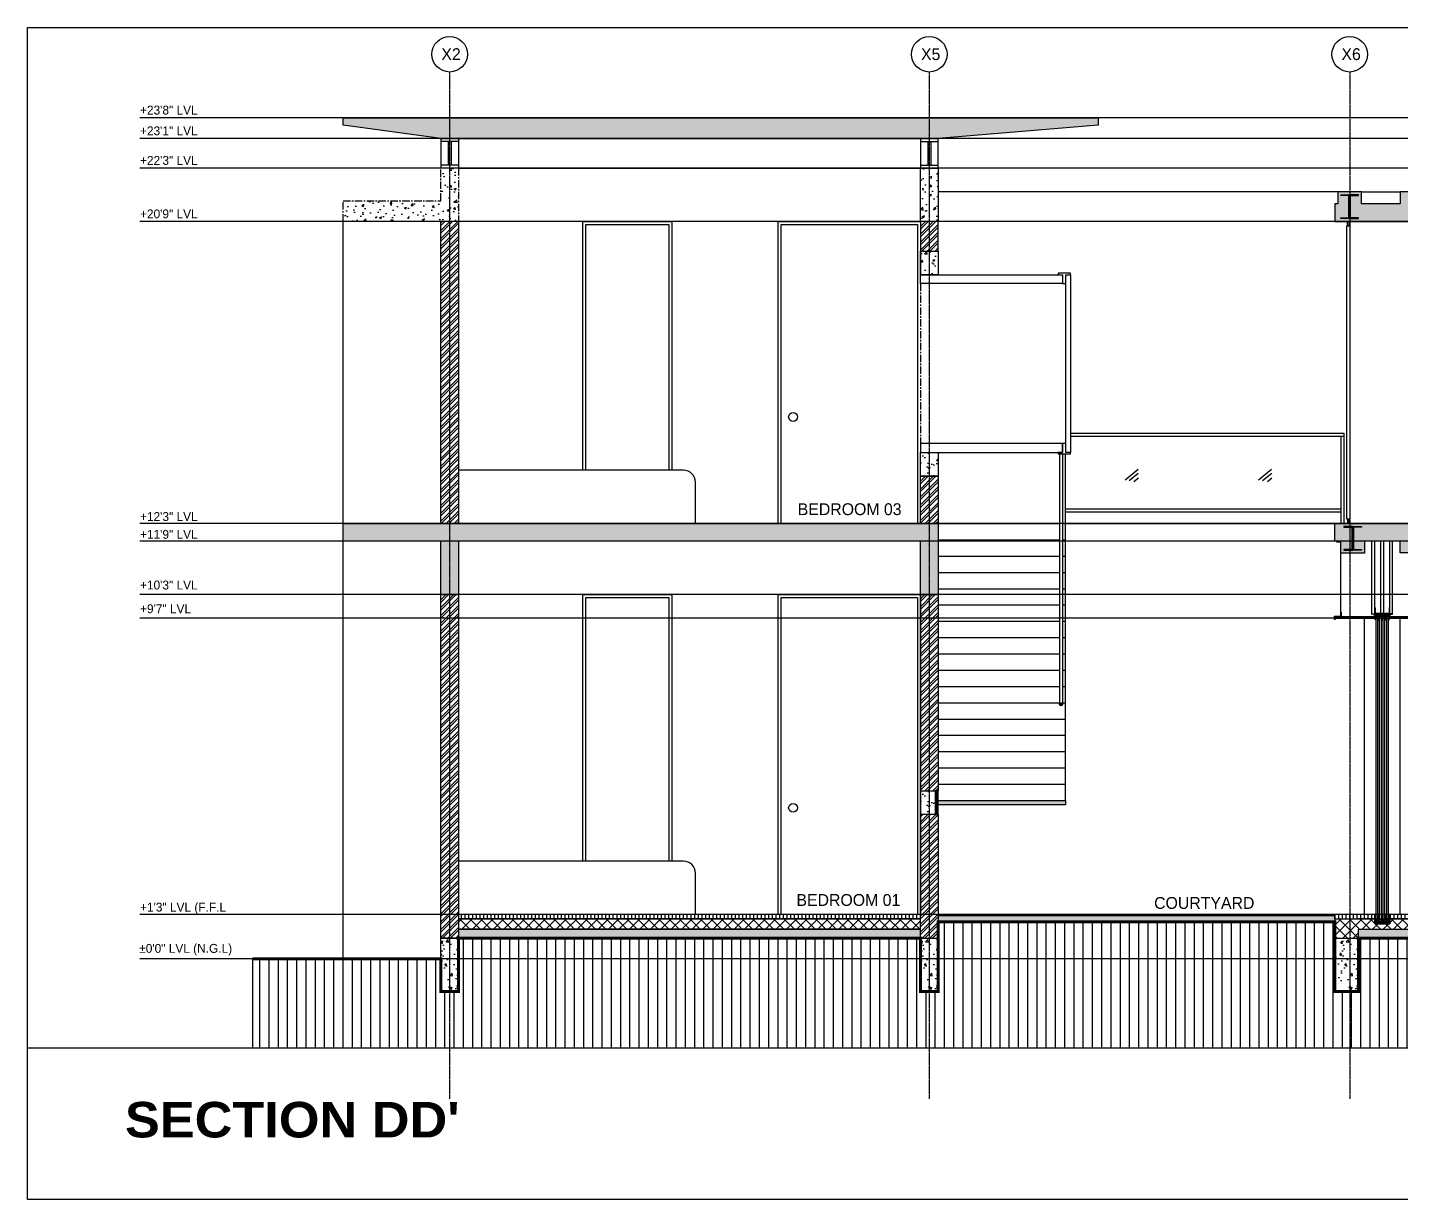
# Model space of a CAD drawing. Header units: inches. Extents: x -8790 to -5834, y -1746 to 1584.
# Drawn here: x -8789.7 to -8325.6, y -1746.2 to -1350.4 of the extents above; entities that cross this region are included whole.
import ezdxf

# ---------------------------------------------------------------- set-up
doc = ezdxf.new("R2010")
doc.units = ezdxf.units.IN
doc.header["$MEASUREMENT"] = 0
doc.linetypes.add('CENTERX2', pattern=[4, 2.5, -0.5, 0.5, -0.5])
doc.linetypes.add('HIDDEN2', pattern=[0.1875, 0.125, -0.0625])
for name, color, linetype in [('A-TXT-MISC', 11, 'Continuous'), ('B-MISC', 9, 'Continuous'), ('P-1001$0$P-SYM-FURN', 33, 'Continuous'), ('P-1001$0$P-TILE-LAYOUT', 23, 'Continuous'), ('P-CLINE', 34, 'CENTERX2'), ('P-CLINE-TXT', 3, 'Continuous'), ('P-DIM-EL-SEC', 35, 'Continuous'), ('P-DOORWIN', 5, 'Continuous'), ('P-HATCH', 251, 'Continuous'), ('P-METAL', 34, 'Continuous'), ('P-MISC', 252, 'Continuous'), ('P-RAILINGE', 14, 'Continuous'), ('P-RCC4-FILL', 251, 'Continuous'), ('P-RCC5-SLAB', 12, 'Continuous'), ('P-SYM-FURN', 33, 'Continuous'), ('P-WALLE-EL2', 3, 'Continuous'), ('P-WALLP-EL1', 142, 'Continuous')]:
    doc.layers.add(name, color=color, linetype=linetype)
doc.layers.add('P-WALLO-EL3', color=7, linetype='Continuous', true_color=0x858585)
doc.styles.get("Standard").update_dxf_attribs({"font": 'GOTHIC.TTF'})
pattern_1 = [(50, (-5876.823, -1162.162), (7.172602, -0.627521), [0.75, -8.25]), (355, (-5876.823, -1162.162), (-1.387513, 7.521921), [0.6, -6.6]), (100.45144, (-5876.225, -1162.2144), (5.785088, 6.8944), [0.637402, -7.011421]), (46.1842, (-5876.823, -1160.162), (10.672413, -1.655193), [1.125, -12.375]), (96.63564, (-5875.934, -1160.3), (9.34662, 9.741186), [0.956103, -10.517138]), (351.18416, (-5876.823, -1160.162), (9.34662, 9.741186), [0.9, -9.9]), (21, (-5875.823, -1160.662), (5.96907, -4.026189), [0.75, -8.25]), (326, (-5875.823, -1160.662), (2.433153, 7.2515), [0.6, -6.6]), (71.45144, (-5875.3256, -1160.9976), (8.402224, 3.225312), [0.637402, -7.011421]), (37.5, (-5876.823, -1162.162), (0.1215986, 3.3289385), [0, -6.52, 0, -6.7, 0, -6.625]), (7.5, (-5876.823, -1162.162), (2.6306954, 3.944117), [0, -3.82, 0, -6.37, 0, -2.525]), (327.5, (-5879.053, -1162.162), (5.3382244, -0.2255487), [0, -2.5, 0, -7.8, 0, -10.35]), (317.5, (-5880.053, -1162.162), (5.831862, 1.00105), [0, -3.25, 0, -5.18, 0, -7.35])]
pattern_2 = [(45, (-5876.823, -1162.1621), (-1.3258252, 1.3258252), []), (45, (-5875.9392, -1162.1621), (-1.3258252, 1.3258252), [])]
pattern_3 = [(45, (-5876.82305, -1162.1621), (-0.0883883476, 0.0883883476), []), (45, (-5876.73466, -1162.1621), (-0.0883883476, 0.0883883476), [0.15625, -0.03125, 0, -0.03125])]
pattern_4 = [(45, (-6038.82305, -1162.1621), (-0.0883883476, 0.0883883476), []), (45, (-6038.73466, -1162.1621), (-0.0883883476, 0.0883883476), [0.15625, -0.03125, 0, -0.03125])]

# ---------------------------------------------------------------- blocks, each defined once
blk = doc.blocks.new('A$C3A263AA9')
at = {"layer": 'P-1001$0$P-TILE-LAYOUT'}
for p, q in [((-8.38, 5.06), (-6.06, 5.06)), ((-8.38, 5.02), (-3.5, 5.02))]:
    blk.add_line(p, q, dxfattribs=at)
at = {"layer": 'P-DOORWIN'}
for p, q in [((-8.12, 6.68), (-8.12, 108.14)), ((-7.53, 6.68), (-7.53, 108.14)), ((-6.91, 6.68), (-6.91, 108.14)), ((-6.31, 6.68), (-6.31, 108.14)), ((-5.69, 6.68), (-5.69, 108.14)), ((-5.09, 6.68), (-5.09, 108.14)), ((-4.47, 6.68), (-4.47, 108.14)), ((-3.88, 6.68), (-3.88, 108.14)), ((-8.25, 6.68), (-7.41, 6.68)), ((-8.25, 6.56), (-7.41, 6.56)), ((-7.03, 6.68), (-6.19, 6.68)), ((-7.03, 6.56), (-6.19, 6.56)), ((-5.81, 6.68), (-4.97, 6.68)), ((-5.81, 6.56), (-4.97, 6.56)), ((-4.59, 6.68), (-3.75, 6.68)), ((-4.59, 6.56), (-3.75, 6.56))]:
    blk.add_line(p, q, dxfattribs=at)
at = {"layer": 'P-METAL'}
for p, q in [((-8.5, 108.02), (-8.5, 109.68)), ((-8.5, 109.68), (-3.5, 109.68)), ((-8.5, 108.02), (-8.38, 108.02)), ((-8.38, 108.43), (-8.38, 109.68)), ((-8.38, 107.68), (-8.38, 109.68)), ((-8.38, 109.64), (-6.06, 109.64)), ((-8.38, 109.31), (-6.06, 109.31)), ((-8.38, 109.27), (-6.06, 109.27)), ((-8.25, 107.68), (-8.38, 107.68)), ((-8.25, 107.68), (-8.25, 109.27)), ((-8.25, 108.14), (-7.41, 108.14)), ((-7.89, 108.85), (-7.89, 109.27)), ((-7.89, 108.85), (-7.77, 108.85)), ((-7.77, 108.85), (-7.77, 109.27)), ((-7.41, 107.68), (-7.41, 109.27)), ((-7.41, 107.68), (-7.28, 107.68)), ((-7.28, 108.43), (-7.28, 109.27)), ((-7.16, 109.27), (-7.28, 109.27)), ((-7.28, 107.68), (-7.28, 109.27)), ((-7.16, 108.43), (-7.28, 108.43)), ((-7.16, 108.43), (-7.16, 109.27)), ((-7.16, 107.68), (-7.16, 109.27)), ((-7.16, 107.68), (-7.03, 107.68)), ((-7.03, 107.68), (-7.03, 109.27)), ((-7.03, 108.14), (-6.19, 108.14)), ((-6.67, 109.14), (-6.91, 109.14)), ((-6.91, 108.27), (-6.91, 109.14)), ((-6.91, 108.27), (-6.31, 108.27)), ((-6.67, 108.85), (-6.67, 109.27)), ((-6.67, 108.85), (-6.55, 108.85)), ((-6.55, 108.85), (-6.55, 109.27)), ((-6.31, 109.14), (-6.55, 109.14)), ((-6.31, 108.27), (-6.31, 109.14)), ((-6.19, 107.68), (-6.19, 109.27)), ((-6.19, 107.68), (-6.06, 107.68)), ((-6.06, 108.43), (-6.06, 109.68)), ((-6.06, 107.68), (-6.06, 109.68)), ((-6.06, 108.43), (-5.94, 108.43)), ((-5.94, 108.43), (-5.94, 109.68)), ((-5.94, 107.68), (-5.94, 109.68)), ((-5.94, 109.64), (-3.62, 109.64)), ((-5.94, 109.31), (-3.62, 109.31)), ((-5.94, 109.27), (-3.62, 109.27)), ((-5.94, 107.68), (-5.81, 107.68)), ((-5.81, 107.68), (-5.81, 109.27)), ((-5.81, 108.14), (-4.97, 108.14)), ((-5.45, 109.14), (-5.69, 109.14)), ((-5.69, 108.27), (-5.69, 109.14)), ((-5.69, 108.27), (-5.09, 108.27)), ((-5.45, 108.85), (-5.45, 109.27)), ((-5.45, 108.85), (-5.33, 108.85)), ((-5.33, 108.85), (-5.33, 109.27)), ((-5.09, 109.14), (-5.33, 109.14)), ((-5.09, 108.27), (-5.09, 109.14)), ((-4.97, 107.68), (-4.97, 109.27)), ((-4.97, 107.68), (-4.84, 107.68)), ((-4.84, 108.43), (-4.84, 109.27)), ((-4.84, 107.68), (-4.84, 109.27)), ((-4.84, 108.43), (-4.72, 108.43)), ((-4.72, 108.43), (-4.72, 109.27)), ((-4.72, 107.68), (-4.72, 109.27)), ((-4.72, 107.68), (-4.59, 107.68)), ((-4.59, 107.68), (-4.59, 109.27)), ((-4.59, 108.14), (-3.75, 108.14)), ((-4.23, 109.14), (-4.47, 109.14)), ((-4.47, 108.27), (-4.47, 109.14)), ((-4.47, 108.27), (-3.88, 108.27)), ((-4.23, 108.85), (-4.23, 109.27)), ((-4.23, 108.85), (-4.11, 108.85)), ((-4.11, 108.85), (-4.11, 109.27)), ((-3.88, 109.14), (-4.11, 109.14)), ((-3.88, 108.27), (-3.88, 109.14)), ((-3.75, 107.68), (-3.75, 109.27)), ((-3.75, 107.68), (-3.62, 107.68)), ((-3.62, 108.43), (-3.62, 109.68)), ((-3.62, 107.68), (-3.62, 109.68)), ((-3.62, 108.02), (-3.5, 108.02)), ((-3.5, 108.02), (-3.5, 109.68)), ((-8.38, 5.43), (-8.38, 8.35)), ((-8.38, 8.35), (-8.25, 8.35)), ((-8.38, 7.02), (-8.38, 5.06)), ((-8.38, 6.27), (-8.38, 5.06)), ((-8.38, 5.43), (-8.38, 6.1)), ((-8.38, 5.43), (-6.06, 5.43)), ((-7.83, 5.43), (-8.38, 5.43)), ((-8.38, 5.39), (-6.06, 5.39)), ((-6.06, 5.06), (-8.38, 5.06)), ((-8.25, 8.35), (-8.25, 5.43)), ((-8.12, 6.43), (-7.53, 6.43)), ((-8.12, 6.43), (-8.12, 5.56)), ((-7.89, 5.56), (-8.12, 5.56)), ((-7.89, 5.85), (-7.89, 5.43)), ((-7.89, 5.85), (-7.77, 5.85)), ((-7.83, 5.43), (-7.83, 6.05)), ((-7.77, 5.85), (-7.77, 5.43)), ((-7.53, 5.56), (-7.77, 5.56)), ((-7.53, 6.43), (-7.53, 5.56)), ((-7.41, 8.35), (-7.28, 8.35)), ((-7.41, 8.35), (-7.41, 5.43)), ((-7.28, 8.35), (-7.28, 5.43)), ((-7.28, 6.27), (-7.28, 5.43)), ((-7.16, 6.27), (-7.28, 6.27)), ((-7.16, 5.43), (-7.28, 5.43)), ((-7.16, 8.35), (-7.16, 5.43)), ((-7.16, 8.35), (-7.03, 8.35)), ((-7.16, 6.27), (-7.16, 5.43)), ((-7.03, 8.35), (-7.03, 5.43)), ((-6.91, 6.43), (-6.31, 6.43)), ((-6.91, 6.43), (-6.91, 5.56)), ((-6.67, 5.56), (-6.91, 5.56)), ((-6.67, 5.85), (-6.67, 5.43)), ((-6.67, 5.85), (-6.55, 5.85)), ((-6.55, 5.85), (-6.55, 5.43)), ((-6.31, 5.56), (-6.55, 5.56)), ((-6.31, 6.43), (-6.31, 5.56)), ((-6.19, 8.35), (-6.06, 8.35)), ((-6.19, 8.35), (-6.19, 5.43)), ((-6.06, 8.35), (-6.06, 5.02)), ((-6.06, 6.27), (-6.06, 5.02)), ((-6.06, 6.27), (-5.94, 6.27)), ((-5.94, 8.35), (-5.94, 5.02)), ((-5.94, 8.35), (-5.81, 8.35)), ((-5.94, 6.27), (-5.94, 5.02)), ((-5.94, 5.43), (-3.62, 5.43)), ((-5.94, 5.39), (-3.62, 5.39)), ((-5.94, 5.06), (-3.62, 5.06)), ((-5.81, 8.35), (-5.81, 5.43)), ((-5.69, 6.43), (-5.69, 5.56)), ((-5.69, 6.43), (-5.09, 6.43)), ((-5.45, 5.56), (-5.69, 5.56)), ((-5.45, 5.85), (-5.45, 5.43)), ((-5.45, 5.85), (-5.33, 5.85)), ((-5.33, 5.85), (-5.33, 5.43)), ((-5.09, 5.56), (-5.33, 5.56)), ((-5.09, 6.43), (-5.09, 5.56)), ((-4.97, 8.35), (-4.84, 8.35)), ((-4.97, 8.35), (-4.97, 5.43)), ((-4.84, 8.35), (-4.84, 5.43)), ((-4.84, 6.27), (-4.84, 5.43)), ((-4.84, 6.27), (-4.72, 6.27)), ((-4.72, 8.35), (-4.72, 5.43)), ((-4.72, 8.35), (-4.59, 8.35)), ((-4.72, 6.27), (-4.72, 5.43)), ((-4.59, 8.35), (-4.59, 5.43)), ((-4.47, 6.43), (-3.88, 6.43)), ((-4.47, 6.43), (-4.47, 5.56)), ((-4.23, 5.56), (-4.47, 5.56)), ((-4.23, 5.85), (-4.23, 5.43)), ((-4.23, 5.85), (-4.11, 5.85)), ((-4.11, 5.85), (-4.11, 5.43)), ((-3.88, 5.56), (-4.11, 5.56)), ((-3.88, 6.43), (-3.88, 5.56)), ((-3.75, 8.35), (-3.75, 5.43)), ((-3.75, 8.35), (-3.62, 8.35)), ((-3.62, 8.35), (-3.62, 5.06))]:
    blk.add_line(p, q, dxfattribs=at)
blk.add_lwpolyline([(-7.89, 109.14), (-8.12, 109.14), (-8.12, 108.27), (-7.53, 108.27), (-7.53, 109.14), (-7.77, 109.14)], dxfattribs=at)
for points in [[(-8.38, 5.02), (-8.5, 5.02), (-8.5, 8.02), (-8.38, 8.02)], [(-3.5, 5.02), (-3.62, 5.02), (-3.62, 8.02), (-3.5, 8.02)]]:
    blk.add_lwpolyline(points, close=True, dxfattribs=at)

msp = doc.modelspace()

# ---------------------------------------------------------------- hatches: boundary and pattern name
at = {"layer": 'B-MISC'}
h = msp.add_hatch(dxfattribs=at)
h.set_pattern_fill('ANSI37', color=256, scale=20)
h.set_pattern_definition([(45, (-5876.823, -1162.162), (-1.767767, 1.767767), []), (135, (-5876.823, -1162.162), (-1.767767, -1.767767), [])])
h.paths.add_polyline_path([(-8644.1, -1651.43), (-8644.1, -1654.93), (-8488.1, -1654.93), (-8488.1, -1651.43)])
h.paths.add_polyline_path([(-8348.1, -1651.43), (-8348.1, -1657.93), (-8340.1, -1657.93), (-8340.1, -1654.93), (-8162.1, -1654.93), (-8162.1, -1657.93), (-8154.1, -1657.93), (-8154.1, -1651.43), (-8167.6, -1651.43), (-8167.6, -1653.05), (-8172.6, -1653.05), (-8172.6, -1651.43), (-8329.6, -1651.43), (-8329.6, -1653.05), (-8334.6, -1653.05), (-8334.6, -1651.43)])
at = {"layer": 'P-HATCH'}
h = msp.add_hatch(dxfattribs=at)
h.set_pattern_fill('AR-CONC', color=256)
h.set_pattern_definition([(50, (-5876.823, -1157.162), (7.172602, -0.627521), [0.75, -8.25]), (355, (-5876.823, -1157.162), (-1.387513, 7.521921), [0.6, -6.6]), (100.45144, (-5876.225, -1157.2144), (5.785088, 6.8944), [0.637402, -7.011421]), (46.1842, (-5876.823, -1155.162), (10.672413, -1.655193), [1.125, -12.375]), (96.63564, (-5875.934, -1155.3), (9.34662, 9.741186), [0.956103, -10.517138]), (351.18416, (-5876.823, -1155.162), (9.34662, 9.741186), [0.9, -9.9]), (21, (-5875.823, -1155.662), (5.96907, -4.026189), [0.75, -8.25]), (326, (-5875.823, -1155.662), (2.433153, 7.2515), [0.6, -6.6]), (71.45144, (-5875.3256, -1155.9976), (8.402224, 3.225312), [0.637402, -7.011421]), (37.5, (-5876.823, -1157.162), (0.1215986, 3.3289385), [0, -6.52, 0, -6.7, 0, -6.625]), (7.5, (-5876.823, -1157.162), (2.6306954, 3.944117), [0, -3.82, 0, -6.37, 0, -2.525]), (327.5, (-5879.053, -1157.162), (5.3382244, -0.2255487), [0, -2.5, 0, -7.8, 0, -10.35]), (317.5, (-5880.053, -1157.162), (5.831862, 1.00105), [0, -3.25, 0, -5.18, 0, -7.35])])
h.paths.add_polyline_path([(-8428.1, -1383.43), (-8482.1, -1387.93), (-8650.1, -1387.93), (-8683.1, -1383.43), (-8683.1, -1380.93), (-8428.1, -1380.93)])
h = msp.add_hatch(dxfattribs=at)
h.set_pattern_fill('AR-CONC', color=256)
h.set_pattern_definition([(50, (-5876.823, -1158.162), (7.172602, -0.627521), [0.75, -8.25]), (355, (-5876.823, -1158.162), (-1.387513, 7.521921), [0.6, -6.6]), (100.45144, (-5876.225, -1158.2144), (5.785088, 6.8944), [0.637402, -7.011421]), (46.1842, (-5876.823, -1156.162), (10.672413, -1.655193), [1.125, -12.375]), (96.63564, (-5875.934, -1156.3), (9.34662, 9.741186), [0.956103, -10.517138]), (351.18416, (-5876.823, -1156.162), (9.34662, 9.741186), [0.9, -9.9]), (21, (-5875.823, -1156.662), (5.96907, -4.026189), [0.75, -8.25]), (326, (-5875.823, -1156.662), (2.433153, 7.2515), [0.6, -6.6]), (71.45144, (-5875.3256, -1156.9976), (8.402224, 3.225312), [0.637402, -7.011421]), (37.5, (-5876.823, -1158.162), (0.1215986, 3.3289385), [0, -6.52, 0, -6.7, 0, -6.625]), (7.5, (-5876.823, -1158.162), (2.6306954, 3.944117), [0, -3.82, 0, -6.37, 0, -2.525]), (327.5, (-5879.053, -1158.162), (5.3382244, -0.2255487), [0, -2.5, 0, -7.8, 0, -10.35]), (317.5, (-5880.053, -1158.162), (5.831862, 1.00105), [0, -3.25, 0, -5.18, 0, -7.35])])
h.paths.add_polyline_path([(-8644.1, -1397.93), (-8650.1, -1397.93), (-8650.1, -1408.93), (-8683.1, -1408.93), (-8683.1, -1415.93), (-8644.1, -1415.93)])
h = msp.add_hatch(dxfattribs=at)
h.set_pattern_fill('AR-CONC', color=256)
h.set_pattern_definition([(50, (-5876.823, -1158.662), (7.172602, -0.627521), [0.75, -8.25]), (355, (-5876.823, -1158.662), (-1.387513, 7.521921), [0.6, -6.6]), (100.45144, (-5876.225, -1158.7144), (5.785088, 6.8944), [0.637402, -7.011421]), (46.1842, (-5876.823, -1156.662), (10.672413, -1.655193), [1.125, -12.375]), (96.63564, (-5875.934, -1156.8), (9.34662, 9.741186), [0.956103, -10.517138]), (351.18416, (-5876.823, -1156.662), (9.34662, 9.741186), [0.9, -9.9]), (21, (-5875.823, -1157.162), (5.96907, -4.026189), [0.75, -8.25]), (326, (-5875.823, -1157.162), (2.433153, 7.2515), [0.6, -6.6]), (71.45144, (-5875.3256, -1157.4976), (8.402224, 3.225312), [0.637402, -7.011421]), (37.5, (-5876.823, -1158.662), (0.1215986, 3.3289385), [0, -6.52, 0, -6.7, 0, -6.625]), (7.5, (-5876.823, -1158.662), (2.6306954, 3.944117), [0, -3.82, 0, -6.37, 0, -2.525]), (327.5, (-5879.053, -1158.662), (5.3382244, -0.2255487), [0, -2.5, 0, -7.8, 0, -10.35]), (317.5, (-5880.053, -1158.662), (5.831862, 1.00105), [0, -3.25, 0, -5.18, 0, -7.35])])
h.paths.add_polyline_path([(-8482.1, -1415.93), (-8488.1, -1415.93), (-8488.1, -1397.93), (-8482.1, -1397.93)])
h = msp.add_hatch(dxfattribs=at)
h.set_pattern_fill('AR-CONC', color=256)
h.set_pattern_definition([(50, (-5876.823, -1172.162), (7.172602, -0.627521), [0.75, -8.25]), (355, (-5876.823, -1172.162), (-1.387513, 7.521921), [0.6, -6.6]), (100.45144, (-5876.225, -1172.2144), (5.785088, 6.8944), [0.637402, -7.011421]), (46.1842, (-5876.823, -1170.162), (10.672413, -1.655193), [1.125, -12.375]), (96.63564, (-5875.934, -1170.3), (9.34662, 9.741186), [0.956103, -10.517138]), (351.18416, (-5876.823, -1170.162), (9.34662, 9.741186), [0.9, -9.9]), (21, (-5875.823, -1170.662), (5.96907, -4.026189), [0.75, -8.25]), (326, (-5875.823, -1170.662), (2.433153, 7.2515), [0.6, -6.6]), (71.45144, (-5875.3256, -1170.9976), (8.402224, 3.225312), [0.637402, -7.011421]), (37.5, (-5876.823, -1172.162), (0.1215986, 3.3289385), [0, -6.52, 0, -6.7, 0, -6.625]), (7.5, (-5876.823, -1172.162), (2.6306954, 3.944117), [0, -3.82, 0, -6.37, 0, -2.525]), (327.5, (-5879.053, -1172.162), (5.3382244, -0.2255487), [0, -2.5, 0, -7.8, 0, -10.35]), (317.5, (-5880.053, -1172.162), (5.831862, 1.00105), [0, -3.25, 0, -5.18, 0, -7.35])])
h.paths.add_polyline_path([(-8176.1, -1409.93), (-8176.1, -1405.93), (-8196.1, -1405.93), (-8196.1, -1409.93), (-8241.1, -1409.93), (-8241.1, -1405.93), (-8261.1, -1405.93), (-8261.1, -1409.93), (-8306.1, -1409.93), (-8306.1, -1405.93), (-8326.1, -1405.93), (-8326.1, -1409.93), (-8339.1, -1409.93), (-8339.1, -1405.93), (-8347.1, -1405.93), (-8347.1, -1409.93), (-8348.1, -1409.93), (-8348.1, -1415.93), (-8130.1, -1415.93), (-8130.1, -1409.93), (-8155.1, -1409.93), (-8155.1, -1405.93), (-8163.1, -1405.93), (-8163.1, -1409.93)])
h = msp.add_hatch(dxfattribs=at)
h.set_pattern_fill('ANSI32', color=256, scale=5, angle=360)
h.set_pattern_definition(pattern_2)
h.paths.add_polyline_path([(-8650.1, -1415.93), (-8644.1, -1415.93), (-8644.1, -1517.93), (-8650.1, -1517.93)])
h = msp.add_hatch(dxfattribs=at)
h.set_pattern_fill('ANSI32', color=256, scale=5, angle=360)
h.set_pattern_definition([(45, (-5876.823, -1163.6621), (-1.3258252, 1.3258252), []), (45, (-5875.9392, -1163.6621), (-1.3258252, 1.3258252), [])])
h.paths.add_polyline_path([(-8488.1, -1425.93), (-8482.1, -1425.93), (-8482.1, -1415.93), (-8488.1, -1415.93)])
h = msp.add_hatch(dxfattribs=at)
h.set_pattern_fill('AR-CONC', color=256)
h.set_pattern_definition(pattern_1)
h.paths.add_polyline_path([(-8488.1, -1425.93), (-8482.1, -1425.93), (-8482.1, -1433.93), (-8488.1, -1433.93)])
h = msp.add_hatch(dxfattribs=at)
h.set_pattern_fill('AR-CONC', color=256)
h.set_pattern_definition(pattern_1)
h.paths.add_polyline_path([(-8488.1, -1493.93), (-8482.1, -1493.93), (-8482.1, -1501.93), (-8488.1, -1501.93)])
h = msp.add_hatch(dxfattribs=at)
h.set_pattern_fill('ANSI32', color=256, scale=5, angle=360)
h.set_pattern_definition(pattern_2)
h.paths.add_polyline_path([(-8488.1, -1501.93), (-8482.1, -1501.93), (-8482.1, -1517.93), (-8488.1, -1517.93)])
h = msp.add_hatch(dxfattribs=at)
h.set_pattern_fill('AR-CONC', color=256)
h.set_pattern_definition(pattern_1)
h.paths.add_polyline_path([(-8488.1, -1541.93), (-8488.1, -1523.93), (-8644.1, -1523.93), (-8644.1, -1541.93), (-8650.1, -1541.93), (-8650.1, -1523.93), (-8683.1, -1523.93), (-8683.1, -1517.93), (-8482.1, -1517.93), (-8482.1, -1541.93)])
h = msp.add_hatch(dxfattribs=at)
h.set_pattern_fill('AR-CONC', color=256)
h.set_pattern_definition([(50, (-5876.823, -1162.162), (7.172602, -0.627521), [0.75, -8.25]), (355, (-5876.823, -1162.162), (-1.387513, 7.521921), [0.6, -6.6]), (100.45144, (-5876.225, -1162.2144), (5.785088, 6.8944), [0.637402, -7.011421]), (46.1842, (-5876.823, -1160.162), (10.672413, -1.655193), [1.125, -12.375]), (96.63564, (-5875.934, -1160.3), (9.34662, 9.741186), [0.956103, -10.517138]), (351.18416, (-5876.823, -1160.162), (9.34662, 9.741186), [0.9, -9.9]), (21, (-5875.823, -1160.662), (5.96907, -4.026189), [0.75, -8.25]), (326, (-5875.823, -1160.662), (2.433153, 7.2515), [0.6, -6.6]), (71.45144, (-5875.3256, -1160.9976), (8.402224, 3.225312), [0.637402, -7.011421]), (37.5, (-5876.823, -1162.162), (0.1215986, 3.3289385), [0, -6.52, 0, -6.7, 0, -6.625]), (7.5, (-5876.823, -1162.162), (2.6306954, 3.944117), [0, -3.82, 0, -6.37, 0, -2.525]), (327.5, (-5879.053, -1162.162), (5.3382244, -0.2255487), [0, -2.5, 0, -7.8, 0, -10.35]), (317.5, (-5880.053, -1162.162), (5.831862, 1.00105), [0, -3.25, 0, -5.18, 0, -7.35])])
h.paths.add_polyline_path([(-8176.1, -1523.93), (-8176.1, -1527.87), (-8196.1, -1527.87), (-8196.1, -1523.93), (-8241.1, -1523.93), (-8241.1, -1527.87), (-8261.1, -1527.87), (-8261.1, -1523.93), (-8306.1, -1523.93), (-8306.1, -1527.87), (-8326.1, -1527.87), (-8326.1, -1523.93), (-8338.1, -1523.93), (-8338.1, -1527.93), (-8346.1, -1527.93), (-8346.1, -1523.93), (-8348.1, -1523.93), (-8348.1, -1517.93), (-8130.1, -1517.93), (-8130.1, -1523.93), (-8155.1, -1523.93), (-8155.1, -1527.87), (-8163.1, -1527.87), (-8163.1, -1523.93)])
h = msp.add_hatch(dxfattribs=at)
h.set_pattern_fill('ANSI32', color=256, scale=5, angle=360)
h.set_pattern_definition(pattern_2)
h.paths.add_polyline_path([(-8650.1, -1541.93), (-8644.1, -1541.93), (-8644.1, -1657.93), (-8650.1, -1657.93)])
h = msp.add_hatch(dxfattribs=at)
h.set_pattern_fill('ANSI32', color=256, scale=5, angle=360)
h.set_pattern_definition(pattern_2)
h.paths.add_polyline_path([(-8488.1, -1608.18), (-8482.1, -1608.18), (-8482.1, -1541.93), (-8488.1, -1541.93)])
h = msp.add_hatch(dxfattribs=at)
h.set_pattern_fill('AR-CONC', color=256)
h.set_pattern_definition([(50, (-5876.823, -1276.412), (7.172602, -0.627521), [0.75, -8.25]), (355, (-5876.823, -1276.412), (-1.387513, 7.521921), [0.6, -6.6]), (100.45144, (-5876.225, -1276.4644), (5.785088, 6.8944), [0.637402, -7.011421]), (46.1842, (-5876.823, -1274.412), (10.672413, -1.655193), [1.125, -12.375]), (96.63564, (-5875.934, -1274.55), (9.34662, 9.741186), [0.956103, -10.517138]), (351.18416, (-5876.823, -1274.412), (9.34662, 9.741186), [0.9, -9.9]), (21, (-5875.823, -1274.912), (5.96907, -4.026189), [0.75, -8.25]), (326, (-5875.823, -1274.912), (2.433153, 7.2515), [0.6, -6.6]), (71.45144, (-5875.3256, -1275.2476), (8.402224, 3.225312), [0.637402, -7.011421]), (37.5, (-5876.823, -1276.412), (0.1215986, 3.3289385), [0, -6.52, 0, -6.7, 0, -6.625]), (7.5, (-5876.823, -1276.412), (2.6306954, 3.944117), [0, -3.82, 0, -6.37, 0, -2.525]), (327.5, (-5879.053, -1276.412), (5.3382244, -0.2255487), [0, -2.5, 0, -7.8, 0, -10.35]), (317.5, (-5880.053, -1276.412), (5.831862, 1.00105), [0, -3.25, 0, -5.18, 0, -7.35])])
h.paths.add_polyline_path([(-8488.1, -1608.18), (-8483.1, -1608.18), (-8483.1, -1616.18), (-8488.1, -1616.18)])
h = msp.add_hatch(dxfattribs=at)
h.set_pattern_fill('ANSI32', color=256, scale=5, angle=360)
h.set_pattern_definition([(45, (-5876.823, -1293.1621), (-1.3258252, 1.3258252), []), (45, (-5875.9392, -1293.1621), (-1.3258252, 1.3258252), [])])
h.paths.add_polyline_path([(-8488.1, -1616.18), (-8482.1, -1616.18), (-8482.1, -1657.93), (-8488.1, -1657.93)])
at = {"layer": 'P-METAL'}
h = msp.add_hatch(dxfattribs=at)
h.set_pattern_fill('ANSI35', color=256, scale=0.5, angle=90)
h.set_pattern_definition([(135, (-8735.46765, 921.57463), (-0.0883883476, -0.0883883476), []), (135, (-8735.46765, 921.66302), (-0.0883883476, -0.0883883476), [0.15625, -0.03125, 0, -0.03125])])
h.paths.add_polyline_path([(-8348.1, -1549.3), (-8348.1, -1550.2), (-8348.2, -1550.2), (-8348.2, -1549.2), (-8346.66, -1549.2), (-8346.66, -1549.3)])
h = msp.add_hatch(dxfattribs=at)
h.set_pattern_fill('ANSI35', color=256, scale=0.5)
h.set_pattern_definition([(45, (-5875.32305, -1162.1621), (-0.0883883476, 0.0883883476), []), (45, (-5875.23466, -1162.1621), (-0.0883883476, 0.0883883476), [0.15625, -0.03125, 0, -0.03125])])
h.paths.add_polyline_path([(-8346, -1549.33), (-8345.1, -1549.33), (-8345.1, -1549.43), (-8346.1, -1549.43), (-8346.1, -1547.89), (-8346, -1547.89)])
h = msp.add_hatch(dxfattribs=at)
h.set_pattern_fill('ANSI35', color=256, scale=0.5)
h.set_pattern_definition(pattern_4)
h.paths.add_polyline_path([(-8335.6, -1548.49), (-8334.7, -1548.49), (-8334.7, -1549.93), (-8334.6, -1549.93), (-8334.6, -1548.39), (-8335.6, -1548.39)])
h = msp.add_hatch(dxfattribs=at)
h.set_pattern_fill('ANSI35', color=256, scale=0.5)
h.set_pattern_definition(pattern_3)
h.paths.add_polyline_path([(-8334.6, -1546.39), (-8334.6, -1548.39), (-8329.6, -1548.39), (-8329.6, -1546.39), (-8329.73, -1546.39), (-8329.73, -1548.26), (-8334.48, -1548.26), (-8334.48, -1546.39)])
h = msp.add_hatch(dxfattribs=at)
h.set_pattern_fill('ANSI35', color=256, scale=0.5)
h.set_pattern_definition(pattern_4)
h.paths.add_polyline_path([(-8328.6, -1548.49), (-8329.5, -1548.49), (-8329.5, -1549.93), (-8329.6, -1549.93), (-8329.6, -1548.39), (-8328.6, -1548.39)])
h = msp.add_hatch(dxfattribs=at)
h.set_pattern_fill('ANSI35', color=256, scale=0.5)
h.set_pattern_definition(pattern_3)
h.paths.add_polyline_path([(-8482.1, -1608.18), (-8483.1, -1608.18), (-8483.1, -1616.18), (-8482.1, -1616.18)])
h = msp.add_hatch(dxfattribs=at)
h.set_pattern_fill('ANSI35', color=256, angle=90)
h.set_pattern_definition([(135, (-5876.82305, -1162.1621), (-0.176776695, -0.176776695), []), (135, (-5876.82305, -1161.98533), (-0.176776695, -0.176776695), [0.3125, -0.0625, 0, -0.0625])])
h.paths.add_polyline_path([(-8482.1, -1611.43), (-8439.1, -1611.43), (-8439.1, -1612.93), (-8482.1, -1612.93)])
at = {"layer": 'P-MISC', "true_color": 0xae722d}
h = msp.add_hatch(dxfattribs=at)
h.set_pattern_fill('AR-SAND', color=35)
h.set_pattern_definition([(37.5, (-5876.823, -1162.1621), (-0.0629934, 1.9268238), [0, -1.52, 0, -1.7, 0, -1.625]), (7.5, (-5876.823, -1162.162), (1.7697767, 2.822146), [0, -0.82, 0, -1.37, 0, -0.525]), (327.5, (-5878.053, -1162.1621), (3.1141419, 0.0056591), [0, -0.5, 0, -1.8, 0, -2.35]), (317.5, (-5878.053, -1162.162), (3.0061266, 0.8776756), [0, -0.25, 0, -1.18, 0, -1.35])])
h.paths.add_polyline_path([(-8348.1, -1650.43), (-8482.1, -1650.43), (-8482.1, -1652.43), (-8348.1, -1652.43)])
at = {"layer": 'P-MISC'}
h = msp.add_hatch(dxfattribs=at)
h.set_pattern_fill('ANSI31', color=256, scale=25, angle=45)
h.set_pattern_definition([(90, (-5876.823, -1162.162), (-3.125, 7e-16), [])])
h.paths.add_polyline_path([(-8044.21, -1694.93), (-8044.21, -1664.93), (-8094.1, -1664.93), (-8094.1, -1687.93), (-8100.1, -1687.93), (-8100.1, -1652.43), (-8154.1, -1652.43), (-8154.1, -1675.93), (-8162.1, -1675.93), (-8162.1, -1657.93), (-8340.1, -1657.93), (-8340.1, -1675.93), (-8348.1, -1675.93), (-8348.1, -1652.43), (-8482.1, -1652.43), (-8482.1, -1675.93), (-8488.1, -1675.93), (-8488.1, -1657.93), (-8644.1, -1657.93), (-8644.1, -1675.93), (-8650.1, -1675.93), (-8650.1, -1664.93), (-8713.66, -1664.93), (-8713.66, -1694.93)])
at = {"layer": 'P-RAILINGE'}
h = msp.add_hatch(dxfattribs=at)
h.set_pattern_fill('ANSI31', color=256)
h.set_pattern_definition([(45, (-5876.82305, -1162.1621), (-0.0883883476, 0.0883883476), [])])
edge = h.paths.add_edge_path()
edge.add_arc((-8440.6, -1578.93), 0.5, 0, 360)
at = {"layer": 'P-RCC4-FILL'}
h = msp.add_hatch(dxfattribs=at)
h.set_pattern_fill('AR-CONC', color=256)
h.set_pattern_definition(pattern_1)
h.paths.add_polyline_path([(-8488.1, -1657.93), (-8488.1, -1654.93), (-8644.1, -1654.93), (-8644.1, -1657.93)])
h.paths.add_polyline_path([(-8340.1, -1654.93), (-8340.1, -1657.93), (-8162.1, -1657.93), (-8162.1, -1654.93)])
h = msp.add_hatch(dxfattribs=at)
h.set_pattern_fill('AR-CONC', color=256)
h.set_pattern_definition(pattern_1)
h.paths.add_polyline_path([(-8650.1, -1657.93), (-8644.1, -1657.93), (-8644.1, -1675.93), (-8650.1, -1675.93)])
h = msp.add_hatch(dxfattribs=at)
h.set_pattern_fill('AR-CONC', color=256)
h.set_pattern_definition([(50, (-5714.823, -1162.162), (7.172602, -0.627521), [0.75, -8.25]), (355, (-5714.823, -1162.162), (-1.387513, 7.521921), [0.6, -6.6]), (100.45144, (-5714.225, -1162.2144), (5.785088, 6.8944), [0.637402, -7.011421]), (46.1842, (-5714.823, -1160.162), (10.672413, -1.655193), [1.125, -12.375]), (96.63564, (-5713.934, -1160.3), (9.34662, 9.741186), [0.956103, -10.517138]), (351.18416, (-5714.823, -1160.162), (9.34662, 9.741186), [0.9, -9.9]), (21, (-5713.823, -1160.662), (5.96907, -4.026189), [0.75, -8.25]), (326, (-5713.823, -1160.662), (2.433153, 7.2515), [0.6, -6.6]), (71.45144, (-5713.3256, -1160.9976), (8.402224, 3.225312), [0.637402, -7.011421]), (37.5, (-5714.823, -1162.162), (0.1215986, 3.3289385), [0, -6.52, 0, -6.7, 0, -6.625]), (7.5, (-5714.823, -1162.162), (2.6306954, 3.944117), [0, -3.82, 0, -6.37, 0, -2.525]), (327.5, (-5717.053, -1162.162), (5.3382244, -0.2255487), [0, -2.5, 0, -7.8, 0, -10.35]), (317.5, (-5718.053, -1162.162), (5.831862, 1.00105), [0, -3.25, 0, -5.18, 0, -7.35])])
h.paths.add_polyline_path([(-8488.1, -1657.93), (-8482.1, -1657.93), (-8482.1, -1675.93), (-8488.1, -1675.93)])
h = msp.add_hatch(dxfattribs=at)
h.set_pattern_fill('AR-CONC', color=256)
h.set_pattern_definition([(50, (-5572.823, -1162.162), (7.172602, -0.627521), [0.75, -8.25]), (355, (-5572.823, -1162.162), (-1.387513, 7.521921), [0.6, -6.6]), (100.45144, (-5572.225, -1162.2144), (5.785088, 6.8944), [0.637402, -7.011421]), (46.1842, (-5572.823, -1160.162), (10.672413, -1.655193), [1.125, -12.375]), (96.63564, (-5571.934, -1160.3), (9.34662, 9.741186), [0.956103, -10.517138]), (351.18416, (-5572.823, -1160.162), (9.34662, 9.741186), [0.9, -9.9]), (21, (-5571.823, -1160.662), (5.96907, -4.026189), [0.75, -8.25]), (326, (-5571.823, -1160.662), (2.433153, 7.2515), [0.6, -6.6]), (71.45144, (-5571.3256, -1160.9976), (8.402224, 3.225312), [0.637402, -7.011421]), (37.5, (-5572.823, -1162.162), (0.1215986, 3.3289385), [0, -6.52, 0, -6.7, 0, -6.625]), (7.5, (-5572.823, -1162.162), (2.6306954, 3.944117), [0, -3.82, 0, -6.37, 0, -2.525]), (327.5, (-5575.053, -1162.162), (5.3382244, -0.2255487), [0, -2.5, 0, -7.8, 0, -10.35]), (317.5, (-5576.053, -1162.162), (5.831862, 1.00105), [0, -3.25, 0, -5.18, 0, -7.35])])
h.paths.add_polyline_path([(-8348.1, -1657.93), (-8340.1, -1657.93), (-8340.1, -1675.93), (-8348.1, -1675.93)])
at = {"layer": 'P-RCC5-SLAB'}
h = msp.add_hatch(dxfattribs=at)
h.set_pattern_fill('ANSI31', scale=10, angle=45)
h.set_pattern_definition([(90, (-5876.823, -1162.1621), (-1.25, 2e-16), [])])
h.paths.add_polyline_path([(-8172.6, -1651.43), (-8172.6, -1649.93), (-8329.6, -1649.93), (-8329.6, -1651.43)])
h.paths.add_polyline_path([(-8154.1, -1651.43), (-8154.1, -1649.93), (-8167.6, -1649.93), (-8167.6, -1651.43)])
h.paths.add_polyline_path([(-8644.1, -1649.93), (-8644.1, -1651.43), (-8488.1, -1651.43), (-8488.1, -1649.93)])
h.paths.add_polyline_path([(-8348.1, -1649.93), (-8348.1, -1651.43), (-8334.6, -1651.43), (-8334.6, -1649.93)])

# ---------------------------------------------------------------- linework, layer by layer
at = {"layer": 'A-TXT-MISC'}
msp.add_lwpolyline([(-8789.69, -1350.43), (-7997.55, -1350.43), (-7997.55, -1746.18), (-8789.69, -1746.18)], close=True, dxfattribs=at)
at = {"layer": 'P-1001$0$P-SYM-FURN'}
msp.add_line((-8334.7, -1549.93), (-8334.7, -1549.43), dxfattribs=at)
msp.add_lwpolyline([(-8334.7, -1549.43), (-8348.1, -1549.43), (-8348.1, -1549.93), (-8334.7, -1549.93)], dxfattribs=at)
msp.add_lwpolyline([(-8172.7, -1549.43), (-8329.5, -1549.43), (-8329.5, -1549.93), (-8172.7, -1549.93)], close=True, dxfattribs=at)
at = {"layer": 'P-CLINE', "ltscale": 0.1}
for p, q in [((-8647.1, -1365.47), (-8647.1, -1712.17)), ((-8485.1, -1365.47), (-8485.1, -1712.17)), ((-8343.1, -1365.47), (-8343.1, -1712.17))]:
    msp.add_line(p, q, dxfattribs=at)
at = {"layer": 'P-CLINE-TXT'}
for centre in [(-8647.1, -1359.47), (-8485.1, -1359.47), (-8343.1, -1359.47)]:
    msp.add_circle(centre, 6, dxfattribs=at)
at = {"layer": 'P-DOORWIN'}
for p, q in [((-8650.1, -1387.93), (-8644.1, -1387.93)), ((-8650.1, -1387.93), (-8650.1, -1397.93)), ((-8644.1, -1388.93), (-8650.1, -1388.93)), ((-8647.6, -1388.93), (-8647.6, -1396.93)), ((-8646.6, -1388.93), (-8646.6, -1396.93)), ((-8644.1, -1387.93), (-8644.1, -1397.93)), ((-8482.1, -1387.93), (-8488.1, -1387.93)), ((-8488.1, -1387.93), (-8488.1, -1397.93)), ((-8488.1, -1388.93), (-8482.1, -1388.93)), ((-8485.6, -1388.93), (-8485.6, -1396.93)), ((-8484.6, -1388.93), (-8484.6, -1396.93)), ((-8482.1, -1397.93), (-8482.1, -1387.93)), ((-8644.1, -1396.93), (-8650.1, -1396.93)), ((-8644.1, -1397.93), (-8650.1, -1397.93)), ((-8488.1, -1396.93), (-8482.1, -1396.93)), ((-8488.1, -1397.93), (-8482.1, -1397.93)), ((-8343.85, -1516.44), (-8343.35, -1516.44)), ((-8343.85, -1516.44), (-8343.85, -1517.93)), ((-8343.35, -1516.44), (-8343.35, -1517.93))]:
    msp.add_line(p, q, dxfattribs=at)
for points in [[(-8602.1, -1499.93), (-8602.1, -1415.93), (-8572.1, -1415.93), (-8572.1, -1499.93)], [(-8601.1, -1499.93), (-8601.1, -1416.93), (-8573.1, -1416.93), (-8573.1, -1499.93)], [(-8602.1, -1631.93), (-8602.1, -1541.93), (-8572.1, -1541.93), (-8572.1, -1631.93)], [(-8601.1, -1631.93), (-8601.1, -1542.93), (-8573.1, -1542.93), (-8573.1, -1631.93)]]:
    msp.add_lwpolyline(points, dxfattribs=at)
for points in [[(-8344.1, -1417.41), (-8343.1, -1417.41), (-8343.1, -1516.44), (-8344.1, -1516.44)], [(-8343.85, -1415.93), (-8343.35, -1415.93), (-8343.35, -1417.41), (-8343.85, -1417.41)], [(-8438.93, -1433.93), (-8437.43, -1433.93), (-8437.43, -1493.93), (-8438.93, -1493.93)]]:
    msp.add_lwpolyline(points, close=True, dxfattribs=at)
at = {"layer": 'P-METAL'}
for p, q in [((-8440.09, -1493.93), (-8441.59, -1493.93)), ((-8438.93, -1493.93), (-8438.93, -1492.43))]:
    msp.add_line(p, q, dxfattribs=at)
for points in [[(-8346.1, -1406.93), (-8343.1, -1406.93), (-8343.1, -1414.93), (-8346.1, -1414.93), (-8346.1, -1414.68), (-8343.35, -1414.68), (-8343.35, -1407.18), (-8346.1, -1407.18)], [(-8340.1, -1406.93), (-8343.1, -1406.93), (-8343.1, -1414.93), (-8340.1, -1414.93), (-8340.1, -1414.68), (-8342.85, -1414.68), (-8342.85, -1407.18), (-8340.1, -1407.18)], [(-8488.1, -1433.93), (-8440.09, -1433.93), (-8440.09, -1436.93), (-8488.1, -1436.93)], [(-8438.93, -1433.93), (-8437.43, -1433.93), (-8437.43, -1433.43), (-8441.59, -1433.43), (-8441.59, -1433.93), (-8440.09, -1433.93), (-8440.09, -1436.93), (-8438.93, -1436.93)], [(-8440.09, -1490.93), (-8488.1, -1490.93), (-8488.1, -1493.93), (-8440.09, -1493.93)], [(-8345.1, -1526.93), (-8342.1, -1526.93), (-8342.1, -1518.93), (-8345.1, -1518.93), (-8345.1, -1519.18), (-8342.35, -1519.18), (-8342.35, -1526.68), (-8345.1, -1526.68)], [(-8339.1, -1526.93), (-8342.1, -1526.93), (-8342.1, -1518.93), (-8339.1, -1518.93), (-8339.1, -1519.18), (-8341.85, -1519.18), (-8341.85, -1526.68), (-8339.1, -1526.68)], [(-8347.6, -1549.43), (-8346.1, -1549.43), (-8346.1, -1523.93), (-8347.6, -1523.93), (-8347.6, -1524.05), (-8346.23, -1524.05), (-8346.23, -1549.3), (-8347.6, -1549.3)], [(-8334.6, -1546.39), (-8334.6, -1548.39), (-8329.6, -1548.39), (-8329.6, -1548.39), (-8329.6, -1546.39), (-8329.73, -1546.39), (-8329.73, -1548.26), (-8334.48, -1548.26), (-8334.48, -1546.39)], [(-8482.1, -1608.18), (-8483.1, -1608.18), (-8483.1, -1616.18), (-8482.1, -1616.18)], [(-8482.1, -1611.43), (-8439.1, -1611.43), (-8439.1, -1612.93), (-8482.1, -1612.93)]]:
    msp.add_lwpolyline(points, close=True, dxfattribs=at)
for points in [[(-8441.59, -1493.93), (-8441.59, -1494.43), (-8437.43, -1494.43), (-8437.43, -1493.93), (-8438.93, -1493.93), (-8438.93, -1490.93), (-8440.09, -1490.93), (-8440.09, -1493.93)], [(-8348.1, -1549.3), (-8348.1, -1550.2), (-8348.2, -1550.2), (-8348.2, -1549.2), (-8346.66, -1549.2), (-8346.66, -1549.3), (-8348.1, -1549.3)], [(-8346, -1549.33), (-8345.1, -1549.33), (-8345.1, -1549.43), (-8346.1, -1549.43), (-8346.1, -1547.89), (-8346, -1547.89), (-8346, -1549.33)], [(-8334.7, -1548.49), (-8335.6, -1548.49), (-8335.6, -1548.39), (-8334.6, -1548.39), (-8334.6, -1549.93), (-8334.7, -1549.93), (-8334.7, -1548.49)], [(-8329.5, -1548.49), (-8328.6, -1548.49), (-8328.6, -1548.39), (-8329.6, -1548.39), (-8329.6, -1549.93), (-8329.5, -1549.93), (-8329.5, -1548.49)]]:
    msp.add_lwpolyline(points, dxfattribs=at)
at = {"layer": 'P-MISC', "linetype": 'HIDDEN2'}
for p, q in [((-8057.74, -1380.93), (-8751.74, -1380.93)), ((-8057.74, -1387.93), (-8751.74, -1387.93)), ((-8057.74, -1397.93), (-8751.74, -1397.93)), ((-8057.74, -1415.93), (-8751.74, -1415.93)), ((-8057.74, -1517.93), (-8751.74, -1517.93)), ((-8057.74, -1523.93), (-8751.74, -1523.93)), ((-8057.74, -1541.93), (-8751.74, -1541.93)), ((-8057.74, -1549.93), (-8751.74, -1549.93)), ((-8057.74, -1649.93), (-8751.74, -1649.93)), ((-8057.74, -1664.93), (-8751.74, -1664.93))]:
    msp.add_line(p, q, dxfattribs=at)
at = {"layer": 'P-MISC', "color": 35, "true_color": 0xae722d}
for p, q in [((-8348.1, -1650.43), (-8482.1, -1650.43)), ((-8348.1, -1652.43), (-8482.1, -1652.43))]:
    msp.add_line(p, q, dxfattribs=at)
at = {"layer": 'P-MISC'}
for p, q in [((-8713.66, -1664.93), (-8713.66, -1694.93)), ((-8789.69, -1694.93), (-7997.55, -1694.93))]:
    msp.add_line(p, q, dxfattribs=at)
at = {"layer": 'P-MISC', "color": 84, "true_color": 0x269900, "const_width": 1}
msp.add_lwpolyline([(-8713.66, -1664.93), (-8650.1, -1664.93), (-8650.1, -1675.93), (-8644.1, -1675.93), (-8644.1, -1657.93), (-8488.1, -1657.93), (-8488.1, -1675.93), (-8482.1, -1675.93), (-8482.1, -1652.43), (-8348.1, -1652.43), (-8348.1, -1675.93), (-8340.1, -1675.93), (-8340.1, -1657.93), (-8162.1, -1657.93), (-8162.1, -1675.93), (-8154.1, -1675.93), (-8154.1, -1652.43), (-8100.1, -1652.43), (-8100.1, -1687.93), (-8094.1, -1687.93), (-8094.1, -1664.93), (-8044.21, -1664.93)], dxfattribs=at)
at = {"layer": 'P-RAILINGE'}
for p, q in [((-8441.1, -1494.43), (-8441.1, -1578.93)), ((-8440.1, -1494.43), (-8440.1, -1578.93))]:
    msp.add_line(p, q, dxfattribs=at)
msp.add_circle((-8440.6, -1578.93), 0.5, dxfattribs=at)
at = {"layer": 'P-RCC5-SLAB'}
for p, q in [((-8644.1, -1397.93), (-8650.1, -1397.93)), ((-8343.1, -1415.93), (-8344.1, -1415.93)), ((-8342.1, -1517.93), (-8343.1, -1517.93))]:
    msp.add_line(p, q, dxfattribs=at)
for points in [[(-8428.1, -1383.43), (-8482.1, -1387.93), (-8650.1, -1387.93), (-8683.1, -1383.43), (-8683.1, -1380.93), (-8428.1, -1380.93)], [(-8482.1, -1415.93), (-8488.1, -1415.93), (-8488.1, -1397.93), (-8482.1, -1397.93)], [(-8176.1, -1409.93), (-8176.1, -1405.93), (-8196.1, -1405.93), (-8196.1, -1409.93), (-8241.1, -1409.93), (-8241.1, -1405.93), (-8261.1, -1405.93), (-8261.1, -1409.93), (-8306.1, -1409.93), (-8306.1, -1405.93), (-8326.1, -1405.93), (-8326.1, -1409.93), (-8339.1, -1409.93), (-8339.1, -1405.93), (-8347.1, -1405.93), (-8347.1, -1409.93), (-8348.1, -1409.93), (-8348.1, -1415.93), (-8130.1, -1415.93), (-8130.1, -1409.93), (-8155.1, -1409.93), (-8155.1, -1405.93), (-8163.1, -1405.93), (-8163.1, -1409.93)], [(-8488.1, -1425.93), (-8482.1, -1425.93), (-8482.1, -1433.93), (-8488.1, -1433.93)], [(-8488.1, -1493.93), (-8482.1, -1493.93), (-8482.1, -1501.93), (-8488.1, -1501.93)], [(-8488.1, -1541.93), (-8488.1, -1523.93), (-8644.1, -1523.93), (-8644.1, -1541.93), (-8650.1, -1541.93), (-8650.1, -1523.93), (-8683.1, -1523.93), (-8683.1, -1517.93), (-8482.1, -1517.93), (-8482.1, -1541.93)], [(-8176.1, -1523.93), (-8176.1, -1527.87), (-8196.1, -1527.87), (-8196.1, -1523.93), (-8241.1, -1523.93), (-8241.1, -1527.87), (-8261.1, -1527.87), (-8261.1, -1523.93), (-8306.1, -1523.93), (-8306.1, -1527.87), (-8326.1, -1527.87), (-8326.1, -1523.93), (-8338.1, -1523.93), (-8338.1, -1527.93), (-8346.1, -1527.93), (-8346.1, -1523.93), (-8348.1, -1523.93), (-8348.1, -1517.93), (-8130.1, -1517.93), (-8130.1, -1523.93), (-8155.1, -1523.93), (-8155.1, -1527.87), (-8163.1, -1527.87), (-8163.1, -1523.93)], [(-8488.1, -1608.18), (-8483.1, -1608.18), (-8483.1, -1616.18), (-8488.1, -1616.18)], [(-8340.1, -1654.93), (-8162.1, -1654.93), (-8162.1, -1657.93), (-8340.1, -1657.93)], [(-8650.1, -1657.93), (-8644.1, -1657.93), (-8644.1, -1675.93), (-8650.1, -1675.93)], [(-8488.1, -1657.93), (-8482.1, -1657.93), (-8482.1, -1675.93), (-8488.1, -1675.93)], [(-8348.1, -1657.93), (-8340.1, -1657.93), (-8340.1, -1675.93), (-8348.1, -1675.93)]]:
    msp.add_lwpolyline(points, close=True, dxfattribs=at)
at = {"layer": 'P-RCC5-SLAB', "linetype": 'CENTERX2'}
msp.add_lwpolyline([(-8644.1, -1397.93), (-8644.1, -1415.93), (-8650.1, -1415.93), (-8683.1, -1415.93), (-8683.1, -1408.93), (-8650.1, -1408.93), (-8650.1, -1397.93)], dxfattribs=at)
at = {"layer": 'P-RCC5-SLAB'}
msp.add_lwpolyline([(-8488.1, -1654.93), (-8644.1, -1654.93), (-8644.1, -1657.93), (-8488.1, -1657.93)], dxfattribs=at)
at = {"layer": 'P-SYM-FURN'}
for points in [[(-8564.1, -1517.93), (-8564.1, -1503.93, 0.414214), (-8568.1, -1499.93), (-8644.1, -1499.93)], [(-8564.1, -1649.93), (-8564.1, -1635.93, 0.414214), (-8568.1, -1631.93), (-8644.1, -1631.93)]]:
    msp.add_lwpolyline(points, format="xyb", dxfattribs=at)
at = {"layer": 'P-WALLE-EL2'}
for p, q in [((-8650.1, -1387.93), (-8482.1, -1387.93)), ((-8644.1, -1397.93), (-8488.1, -1397.93)), ((-8339.1, -1405.93), (-8326.1, -1405.93)), ((-8326.1, -1415.93), (-8342.1, -1415.93)), ((-8332.6, -1548.26), (-8332.6, -1523.93)), ((-8331.6, -1548.26), (-8331.6, -1523.93)), ((-8439.1, -1611.43), (-8439.1, -1578.43)), ((-8482.1, -1583.93), (-8439.1, -1583.93)), ((-8482.1, -1589.43), (-8439.1, -1589.43)), ((-8482.1, -1594.93), (-8439.1, -1594.93)), ((-8482.1, -1600.43), (-8439.1, -1600.43)), ((-8482.1, -1605.93), (-8439.1, -1605.93)), ((-8482.1, -1611.43), (-8440.1, -1611.43))]:
    msp.add_line(p, q, dxfattribs=at)
at = {"layer": 'P-WALLE-EL2', "linetype": 'CENTERX2'}
msp.add_line((-8488.1, -1436.93), (-8488.1, -1490.93), dxfattribs=at)
at = {"layer": 'P-WALLO-EL3'}
for p, q in [((-8482.1, -1395.93), (-8482.1, -1387.93)), ((-8100.1, -1397.93), (-8482.1, -1397.93)), ((-8347.1, -1405.93), (-8482.1, -1405.93)), ((-8683.1, -1664.93), (-8683.1, -1415.93)), ((-8348.1, -1415.93), (-8482.1, -1415.93)), ((-8437.43, -1487.43), (-8345.1, -1487.43)), ((-8437.43, -1488.43), (-8345.1, -1488.43)), ((-8346.1, -1488.43), (-8346.1, -1517.93)), ((-8345.1, -1487.43), (-8345.1, -1517.93)), ((-8439.1, -1578.43), (-8439.1, -1494.43)), ((-8414.57, -1499.65), (-8418.97, -1503.27)), ((-8414.52, -1501), (-8417.61, -1503.54)), ((-8414.48, -1502.58), (-8416.01, -1503.87)), ((-8369.49, -1499.65), (-8373.89, -1503.27)), ((-8369.43, -1501), (-8372.53, -1503.54)), ((-8369.39, -1502.58), (-8370.92, -1503.87)), ((-8439.1, -1512.93), (-8346.1, -1512.93)), ((-8439.1, -1513.93), (-8346.1, -1513.93)), ((-8482.1, -1517.93), (-8441.1, -1517.93)), ((-8440.1, -1517.93), (-8439.1, -1517.93)), ((-8439.1, -1517.93), (-8348.1, -1517.93)), ((-8482.1, -1523.43), (-8441.1, -1523.43)), ((-8440.1, -1523.43), (-8439.1, -1523.43)), ((-8348.1, -1523.93), (-8439.1, -1523.93)), ((-8335.6, -1548.39), (-8335.6, -1523.93)), ((-8334.6, -1548.39), (-8334.6, -1523.93)), ((-8329.6, -1548.39), (-8329.6, -1523.93)), ((-8328.6, -1548.39), (-8328.6, -1523.93)), ((-8482.1, -1528.93), (-8441.1, -1528.93)), ((-8440.1, -1528.93), (-8439.1, -1528.93)), ((-8346.1, -1549.43), (-8346.1, -1527.93)), ((-8482.1, -1534.43), (-8441.1, -1534.43)), ((-8440.1, -1534.43), (-8439.1, -1534.43)), ((-8482.1, -1539.93), (-8441.1, -1539.93)), ((-8440.1, -1539.93), (-8439.1, -1539.93)), ((-8482.1, -1545.43), (-8441.1, -1545.43)), ((-8440.1, -1545.43), (-8439.1, -1545.43)), ((-8338.1, -1649.93), (-8338.1, -1549.93)), ((-8326.1, -1649.93), (-8326.1, -1549.93)), ((-8482.1, -1550.93), (-8441.1, -1550.93)), ((-8440.1, -1550.93), (-8439.1, -1550.93)), ((-8482.1, -1556.43), (-8441.1, -1556.43)), ((-8440.1, -1556.43), (-8439.1, -1556.43)), ((-8482.1, -1561.93), (-8441.1, -1561.93)), ((-8440.1, -1561.93), (-8439.1, -1561.93)), ((-8482.1, -1567.43), (-8441.1, -1567.43)), ((-8440.1, -1567.43), (-8439.1, -1567.43)), ((-8482.1, -1572.93), (-8441.1, -1572.93)), ((-8440.1, -1572.93), (-8439.1, -1572.93)), ((-8482.1, -1578.43), (-8441.1, -1578.43)), ((-8440.1, -1578.43), (-8439.1, -1578.43)), ((-8440.1, -1611.43), (-8439.1, -1611.43)), ((-8348.1, -1649.93), (-8482.1, -1649.93)), ((-8683.1, -1664.93), (-8650.1, -1664.93))]:
    msp.add_line(p, q, dxfattribs=at)
for points in [[(-8536.1, -1517.93), (-8536.1, -1415.93), (-8488.1, -1415.93), (-8488.1, -1433.93)], [(-8535.1, -1517.93), (-8535.1, -1416.93), (-8489.1, -1416.93), (-8489.1, -1517.93)], [(-8536.1, -1649.93), (-8536.1, -1541.93), (-8488.1, -1541.93), (-8488.1, -1649.93)], [(-8535.1, -1649.93), (-8535.1, -1542.93), (-8489.1, -1542.93), (-8489.1, -1649.93)]]:
    msp.add_lwpolyline(points, dxfattribs=at)
for centre in [(-8531.1, -1481.93), (-8531.1, -1613.93)]:
    msp.add_circle(centre, 1.5, dxfattribs=at)
at = {"layer": 'P-WALLP-EL1'}
for p, q in [((-8650.1, -1517.93), (-8650.1, -1415.93)), ((-8644.1, -1415.93), (-8644.1, -1517.93)), ((-8644.1, -1517.93), (-8650.1, -1517.93)), ((-8488.1, -1657.93), (-8488.1, -1616.18)), ((-8482.1, -1616.18), (-8482.1, -1657.93)), ((-8348.1, -1649.93), (-8348.1, -1657.93))]:
    msp.add_line(p, q, dxfattribs=at)
for points in [[(-8488.1, -1425.93), (-8482.1, -1425.93), (-8482.1, -1415.93), (-8488.1, -1415.93)], [(-8488.1, -1501.93), (-8482.1, -1501.93), (-8482.1, -1517.93), (-8488.1, -1517.93)], [(-8650.1, -1541.93), (-8644.1, -1541.93), (-8644.1, -1657.93), (-8650.1, -1657.93)]]:
    msp.add_lwpolyline(points, close=True, dxfattribs=at)
for points in [[(-8488.1, -1608.18), (-8488.1, -1541.93), (-8482.1, -1541.93), (-8482.1, -1608.18)], [(-8488.1, -1649.93), (-8644.1, -1649.93), (-8644.1, -1651.43), (-8488.1, -1651.43)], [(-8488.1, -1651.43), (-8644.1, -1651.43), (-8644.1, -1654.93), (-8488.1, -1654.93)], [(-8334.6, -1649.93), (-8348.1, -1649.93)], [(-8348.1, -1651.43), (-8334.6, -1651.43)], [(-8340.1, -1654.93), (-8162.1, -1654.93), (-8162.1, -1657.93), (-8154.1, -1657.93), (-8154.1, -1651.43), (-8167.6, -1651.43)], [(-8334.6, -1651.43), (-8340.1, -1651.43)], [(-8334.6, -1651.43), (-8334.6, -1653.05), (-8329.6, -1653.05), (-8329.6, -1651.43)], [(-8172.6, -1649.93), (-8329.6, -1649.93)], [(-8172.6, -1651.43), (-8329.6, -1651.43)], [(-8329.6, -1651.43), (-8172.6, -1651.43)]]:
    msp.add_lwpolyline(points, dxfattribs=at)

# ---------------------------------------------------------------- block references
at = {"layer": 'P-DIM-EL-SEC', "color": 3}
msp.add_blockref('A$C3A263AA9', (-8326.1, -1658.07), dxfattribs=at)

# ---------------------------------------------------------------- texts
at = {"layer": 'A-TXT-MISC', "color": 2, "attachment_point": 1}
for s, width, insert, char_height in [('+23\'8" LVL ', 42.2175, (-8751.68, -1376.82), 3), ('+23\'1" LVL ', 42.2175, (-8751.68, -1383.82), 3), ('+22\'3" LVL ', 42.2175, (-8751.68, -1393.81), 3), ('+20\'9" LVL ', 42.2175, (-8751.68, -1411.87), 3), ('{\\fCentury Gothic|b0|i0|c0|p34;BEDROOM 03}', 61.0522, (-8529.54, -1511.09), 4), ('+12\'3" LVL ', 42.2175, (-8751.68, -1514.07), 3), ('+11\'9" LVL ', 42.2175, (-8751.68, -1520.07), 3), ('+10\'3" LVL ', 42.2175, (-8751.68, -1537.2), 3), ('+9\'7" LVL ', 42.2175, (-8751.68, -1545.2), 3), ('+1\'3" LVL (F.F.L', 42.2175, (-8751.68, -1645.96), 3), ('{\\fCentury Gothic|b0|i0|c0|p34;BEDROOM 01}', 61.0522, (-8529.97, -1643.04), 4), ('{\\fCentury Gothic|b0|i0|c0|p34;COURTYARD}', 61.0522, (-8409.16, -1644.04), 4), ('%%P0\'0" LVL (N.G.L)', 52.9961, (-8751.94, -1659.88), 3), ("{\\fCentury Gothic|b1|i0|c0|p34;\\W1.1;SECTION DD'}", 254.767, (-8756.77, -1713.22), 12)]:
    msp.add_mtext_dynamic_manual_height_columns(s, width=width, gutter_width=1, heights=[0], dxfattribs=dict(at, insert=insert, char_height=char_height))
at = {"layer": 'P-CLINE-TXT', "char_height": 4, "attachment_point": 1}
for s, insert in [('X2', (-8649.9, -1357.43)), ('X5', (-8487.9, -1357.43)), ('X6', (-8345.9, -1357.43))]:
    msp.add_mtext_dynamic_manual_height_columns(s, width=61.0522, gutter_width=1, heights=[0], dxfattribs=dict(at, insert=insert))

doc.saveas('drawing.dxf')
